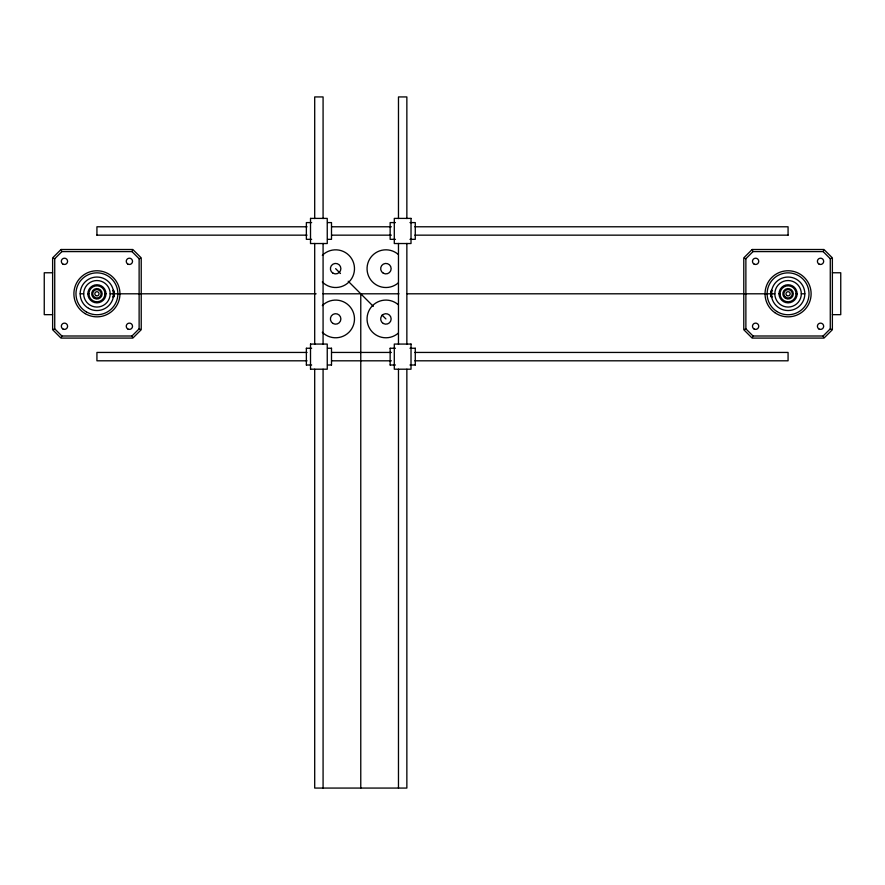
<?xml version="1.0" encoding="UTF-8"?>
<svg xmlns="http://www.w3.org/2000/svg" width="885" height="885" viewBox="0 0 885 885"><rect width="100%" height="100%" fill="white"/><g stroke="black" fill="none" stroke-linecap="round" stroke-linejoin="round"><path stroke-width="1.33" d="M113.402 296.84L113.313 290.324M113.324 297.238L113.313 297.272A3.507 0.73 -90 0 0 114.165 293.676M771.687 290.324L771.609 296.884M61.43 337.063L61.873 336.001L131.976 336.001L139.122 328.844L139.122 258.741L131.976 251.594L61.873 251.594L54.726 258.741L54.726 328.844L61.873 336.001M131.976 251.594L132.418 250.532M752.582 337.063L753.024 336.001L823.127 336.001L830.274 328.844L830.274 258.741L823.127 251.594L753.024 251.594L745.878 258.741L745.878 328.844L753.024 336.001M823.127 251.594L823.57 250.532M139.122 258.741L140.195 258.309M53.653 329.286L54.726 328.844M830.274 258.741L831.347 258.309M744.805 329.286L745.878 328.844M310.535 218.396L327.24 218.396L327.262 243.53L310.535 243.53M311.653 222.589L306.365 222.589L306.365 239.326L311.653 239.348M327.527 222.589L331.499 222.589L331.499 239.326L327.527 239.348M395.429 222.589L390.141 222.589L390.141 239.326L395.429 239.348M409.976 222.589L415.275 222.589L415.275 239.326L409.976 239.348M307.04 226.781L96.93 226.781L96.93 235.144M331.919 226.781L391.358 226.781M414.855 226.781L788.07 226.781L788.07 235.144M96.93 235.156L307.04 235.156M331.919 235.156L391.358 235.156M414.855 235.156L788.07 235.156M52.624 272.768L44.25 272.768L44.25 314.662L52.624 314.662M832.376 272.768L840.75 272.768L840.75 314.662L832.376 314.662M80.17 293.798L83.677 293.798M87.869 293.798L88.92 293.798M104.928 293.798A8.009 8.009 0 0 1 92.925 300.734A8.009 8.009 0 0 1 92.925 286.862A8.009 8.009 0 0 1 104.928 293.798L105.979 293.798A9.049 9.049 0 0 1 92.394 301.641A9.049 9.049 0 0 1 92.394 285.955A9.049 9.049 0 0 1 105.979 293.798M110.171 293.798A13.242 13.242 0 0 1 90.303 305.27A13.242 13.242 0 0 1 90.303 282.326A13.242 13.242 0 0 1 110.171 293.798L316.111 293.798M323.014 293.798L398.98 293.798M407.277 293.798L774.829 293.798M779.021 293.798L780.072 293.798M796.08 293.798A8.009 8.009 0 0 0 784.077 286.862A8.009 8.009 0 0 0 784.077 300.734A8.009 8.009 0 0 0 796.08 293.798L797.131 293.798A9.049 9.049 0 0 0 783.546 285.955A9.049 9.049 0 0 0 783.546 301.641A9.049 9.049 0 0 0 797.131 293.798M801.323 293.798A13.242 13.242 0 0 0 781.455 282.326A13.242 13.242 0 0 0 781.455 305.27A13.242 13.242 0 0 0 801.323 293.798L804.83 293.798A16.76 16.76 0 0 1 779.696 308.312A16.76 16.76 0 0 1 779.696 279.284A16.76 16.76 0 0 1 804.83 293.798M310.535 344.066L327.24 344.066L327.262 369.2L310.535 369.2M306.365 348.248L311.653 348.248M327.527 348.248L331.499 348.248M390.141 348.248L395.429 348.248M409.976 348.248L415.275 348.248M307.04 352.44L96.93 352.44L96.93 360.803L307.04 360.815M331.919 352.44L391.358 352.44M414.855 352.44L788.07 352.44L788.07 360.803L414.855 360.815M331.919 360.815L391.358 360.815M306.365 365.007L311.653 365.007M327.527 365.007L331.499 365.007M390.141 365.007L395.429 365.007M409.976 365.007L415.275 365.007M744.805 258.309L745.878 258.741M830.274 328.844L831.347 329.286M53.653 258.309L54.726 258.741M139.122 328.844L140.195 329.286M335.636 268.664L340.471 273.498M348.203 281.231L373.337 306.365M382.043 315.06L385.904 318.932M823.127 336.001L823.57 337.063M752.582 250.532L753.024 251.594M131.976 336.001L132.418 337.063M61.43 250.532L61.873 251.594M771.676 297.238L771.698 297.316A3.507 0.73 90 0 1 770.835 293.676M415.275 348.27L415.275 364.985M406.857 218.562L406.857 96.93L398.482 96.93L398.471 218.562M406.857 243.452L406.857 344.353M406.857 369.233L406.857 788.07L314.706 788.07L314.695 369.233M398.471 243.452L398.471 344.353M398.471 369.233L398.471 788.07M390.141 348.27L390.141 364.985M360.77 293.798L360.77 788.07M331.499 348.27L331.499 364.985M323.08 218.562L323.08 96.93L314.706 96.93L314.695 218.562M323.08 243.452L323.08 344.353M323.08 369.233L323.08 788.07M314.695 243.452L314.695 344.353M310.513 218.396L310.513 243.53M310.513 344.066L310.513 369.2M306.365 348.27L306.365 364.985M770.824 293.897A3.518 0.741 -90 0 1 771.609 290.236M771.952 296.84A3.131 0.719 -90 0 1 771.067 293.776A3.131 0.719 -90 0 1 771.952 290.723M113.391 290.236A3.518 0.741 90 0 1 114.176 293.897M113.048 290.756A3.131 0.719 90 0 1 113.933 293.809A3.131 0.719 90 0 1 113.048 296.873M322.317 305.602A18.85 18.85 0 0 1 348.967 305.602A18.85 18.85 0 0 1 348.967 332.262A18.85 18.85 0 0 1 322.317 332.262M398.25 333.18A18.85 18.85 0 0 1 372.264 331.941A18.85 18.85 0 0 1 372.264 305.922A18.85 18.85 0 0 1 398.25 304.683M398.25 282.912A18.85 18.85 0 0 1 372.264 281.673A18.85 18.85 0 0 1 372.264 255.654A18.85 18.85 0 0 1 398.25 254.415M322.317 255.334A18.85 18.85 0 0 1 348.967 255.334A18.85 18.85 0 0 1 348.967 281.994A18.85 18.85 0 0 1 322.317 281.994M61.01 249.504L52.624 257.878L52.624 329.718L61.01 338.092L132.838 338.092L141.224 329.718L141.224 257.878L132.838 249.504L61.01 249.504M752.161 249.504L743.776 257.878L743.776 329.718L752.161 338.092L823.99 338.092L832.376 329.718L832.376 257.878L823.99 249.504L752.161 249.504M411.016 218.396L394.301 218.396L394.29 243.53L411.016 243.53L411.038 218.396M411.016 344.066L394.301 344.066L394.29 369.2L411.016 369.2L411.038 344.066M785.46 298.334A5.233 5.233 0 0 0 793.314 293.798A5.233 5.233 0 0 0 785.46 289.262A5.233 5.233 0 0 0 785.46 298.334M88.544 308.312A16.76 16.76 0 0 0 113.678 293.798A16.76 16.76 0 0 0 88.544 279.284A16.76 16.76 0 0 0 88.544 308.312M94.308 298.334A5.233 5.233 0 0 0 102.162 293.798A5.233 5.233 0 0 0 94.308 289.262A5.233 5.233 0 0 0 94.308 298.334M774.696 312.56A23.043 23.043 0 0 0 811.014 295.999A23.043 23.043 0 0 0 778.523 272.834A23.043 23.043 0 0 0 774.696 312.56M776.798 311.454A20.941 20.941 0 0 0 809.001 294.738A20.941 20.941 0 0 0 778.424 275.213A20.941 20.941 0 0 0 776.798 311.454M753.998 328.954A3.142 3.142 0 0 0 758.755 326.311A3.142 3.142 0 0 0 754.086 323.512A3.142 3.142 0 0 0 753.998 328.954M818.946 264.04A3.142 3.142 0 0 0 823.681 261.363A3.142 3.142 0 0 0 818.99 258.597A3.142 3.142 0 0 0 818.946 264.04M818.78 328.866A3.142 3.142 0 0 0 823.669 326.488A3.142 3.142 0 0 0 819.167 323.434A3.142 3.142 0 0 0 818.78 328.866M753.976 264.018A3.142 3.142 0 0 0 758.755 261.407A3.142 3.142 0 0 0 754.108 258.575A3.142 3.142 0 0 0 753.976 264.018M786.964 295.568A2.091 2.091 0 0 0 790.172 293.875A2.091 2.091 0 0 0 787.097 291.939A2.091 2.091 0 0 0 786.964 295.568M785.803 297.316A4.193 4.193 0 0 0 792.263 294.008A4.193 4.193 0 0 0 786.157 290.07A4.193 4.193 0 0 0 785.803 297.316M95.779 295.546A2.091 2.091 0 0 0 99.02 293.92A2.091 2.091 0 0 0 95.978 291.928A2.091 2.091 0 0 0 95.779 295.546M94.828 297.426A4.193 4.193 0 0 0 101.111 293.798A4.193 4.193 0 0 0 94.828 290.169A4.193 4.193 0 0 0 94.828 297.426M127.772 328.954A3.142 3.142 0 0 0 132.529 326.311A3.142 3.142 0 0 0 127.86 323.512A3.142 3.142 0 0 0 127.772 328.954M62.724 263.951A3.142 3.142 0 0 0 67.592 261.529A3.142 3.142 0 0 0 63.067 258.52A3.142 3.142 0 0 0 62.724 263.951M62.89 328.977A3.142 3.142 0 0 0 67.603 326.266A3.142 3.142 0 0 0 62.89 323.545A3.142 3.142 0 0 0 62.89 328.977M127.683 263.973A3.142 3.142 0 0 0 132.529 261.484A3.142 3.142 0 0 0 127.949 258.542A3.142 3.142 0 0 0 127.683 263.973M85.259 313.666A23.043 23.043 0 0 0 119.962 293.975A23.043 23.043 0 0 0 85.557 273.764A23.043 23.043 0 0 0 85.259 313.666M86.343 311.874A20.941 20.941 0 0 0 117.871 293.931A20.941 20.941 0 0 0 86.564 275.589A20.941 20.941 0 0 0 86.343 311.874M333.026 323.467A5.233 5.233 0 0 0 340.88 318.932A5.233 5.233 0 0 0 333.026 314.396A5.233 5.233 0 0 0 333.026 323.467M383.293 323.467A5.233 5.233 0 0 0 391.148 318.932A5.233 5.233 0 0 0 383.293 314.396A5.233 5.233 0 0 0 383.293 323.467M383.293 273.2A5.233 5.233 0 0 0 391.148 268.664A5.233 5.233 0 0 0 383.293 264.128A5.233 5.233 0 0 0 383.293 273.2M333.026 273.2A5.233 5.233 0 0 0 340.88 268.664A5.233 5.233 0 0 0 333.026 264.128A5.233 5.233 0 0 0 333.026 273.2"/></g></svg>
